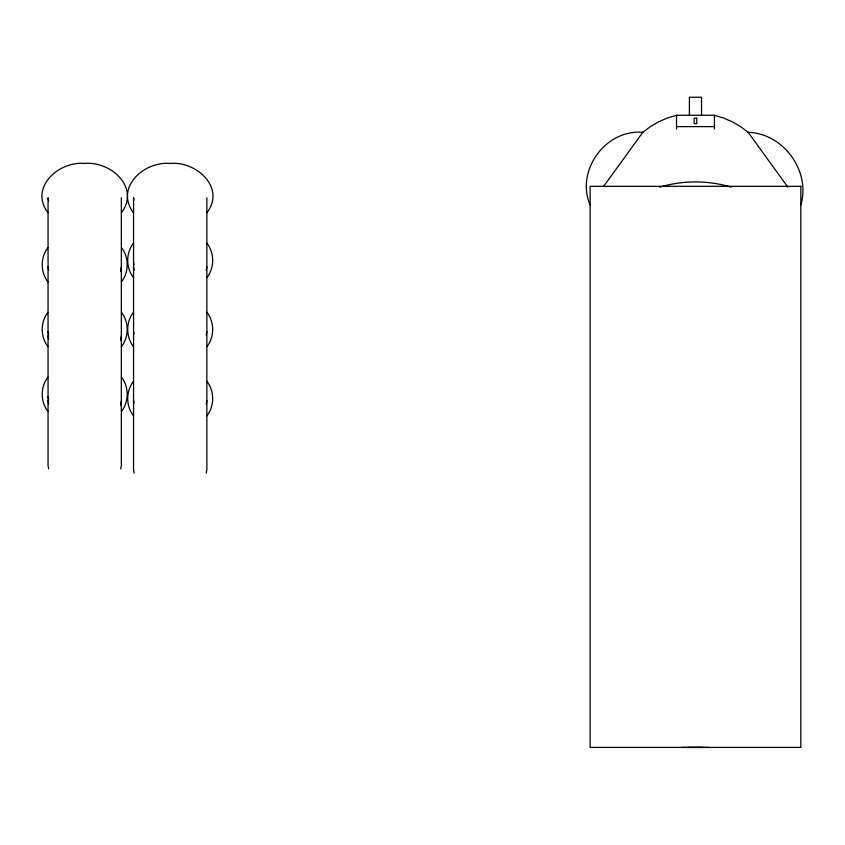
<?xml version="1.0" encoding="UTF-8"?>
<svg xmlns="http://www.w3.org/2000/svg" width="845" height="845" viewBox="0 0 845 845"><rect width="100%" height="100%" fill="white"/><g stroke="black" fill="none" stroke-linecap="round" stroke-linejoin="round"><path stroke-width="1.27" d="M120.508 271.34L121.342 266.872M120.508 340.44L121.342 335.972M120.508 405.22L121.342 400.752M120.719 468.89L121.342 465.532L121.342 197.762M206.233 270.22L206.856 266.872M206.233 335L206.856 331.652M206.233 404.111L206.856 400.752M206.233 473.211L206.856 469.852L206.856 197.762M800.838 205.06C810.894 171.144 783.526 133.352 748.152 132.327L740.558 126.613L732.33 121.817L723.584 118.015L714.437 115.269L676.518 115.269L667.37 118.015L658.625 121.817L650.396 126.613L642.802 132.327L603.858 186.09M47.933 247.543C40.317 257.324 40.317 272.09 47.933 281.871M47.933 312.323C40.317 322.114 40.317 336.87 47.933 346.661M121.458 212.771C140.418 187.558 110.695 160.962 84.701 163.434C58.696 160.962 28.973 187.558 47.933 212.771M47.933 377.113C40.317 386.894 40.317 401.66 47.933 411.441M133.447 243.223C125.82 253.004 125.82 267.77 133.447 277.561M121.458 281.871C129.084 272.09 129.084 257.324 121.458 247.543M133.447 312.323C125.82 322.114 125.82 336.87 133.447 346.661M121.458 346.661C129.084 336.87 129.084 322.114 121.458 312.323M206.962 212.771C225.932 187.558 196.209 160.962 170.204 163.434C144.21 160.962 114.487 187.558 133.447 212.771M133.447 381.422C125.82 391.214 125.82 405.98 133.447 415.761M121.458 411.441C129.084 401.66 129.084 386.894 121.458 377.113M206.962 277.561C214.588 267.77 214.588 253.004 206.962 243.223M206.962 346.661C214.588 336.87 214.588 322.114 206.962 312.323M206.962 415.761C214.588 405.98 214.588 391.214 206.962 381.422M659.871 187.094C682.929 180.217 708.025 180.217 731.083 187.094M642.802 132.327C605.633 129.031 575.392 170.774 590.116 205.06M702.818 747.392L688.136 747.392M708.934 747.413L682.021 747.413M676.518 126.613L714.437 126.613M748.152 132.327L787.857 187.136M133.975 200.001L133.563 197.762L133.563 469.852L134.186 473.211M133.563 262.552L133.975 264.781M133.563 266.872L134.186 270.22M133.563 331.652L133.975 333.891M133.563 400.752L133.975 402.991M48.672 201.121L48.049 197.762L48.049 465.532L48.672 468.89M48.049 266.872L48.672 270.22M48.049 331.652L48.672 335M48.049 335.972L48.672 339.32M48.049 396.432L48.672 399.791M48.049 400.752L48.672 404.111M714.437 115.269L714.437 129.01M701.561 115.1L701.561 97.228L689.393 97.228L689.393 115.1M676.518 115.269L676.518 129.01M696.755 118.194L694.199 118.194L694.199 123.687L696.755 123.687L696.755 118.194M800.838 186.322L590.116 186.322L590.116 747.413L800.838 747.413L800.838 186.322"/></g></svg>
